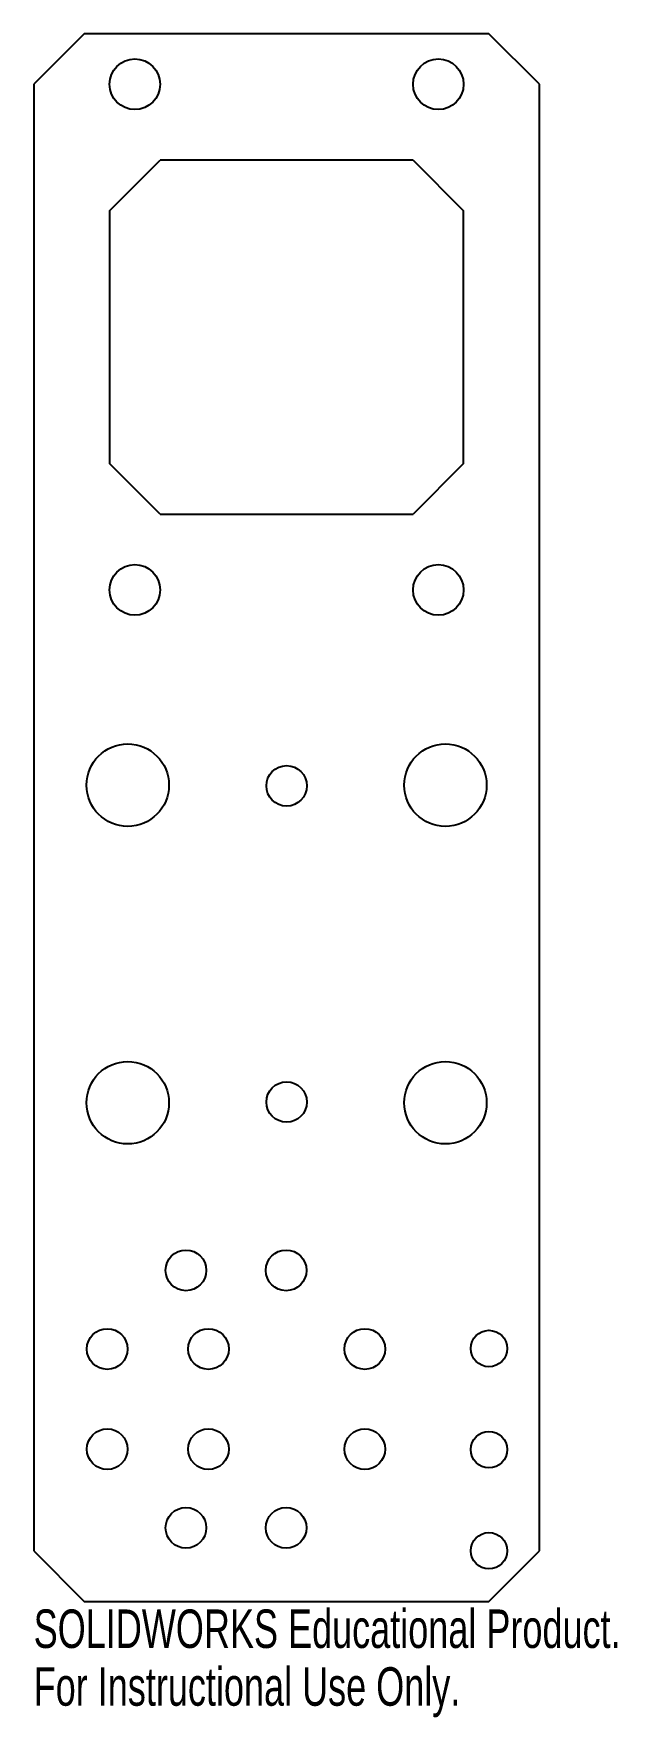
# Model space of a CAD drawing. Header units: inches. Extents: x -1.25 to 1.63, y -3.82 to 4.5.
import ezdxf

# ---------------------------------------------------------------- set-up
doc = ezdxf.new("R2010")
doc.units = ezdxf.units.IN
doc.header["$MEASUREMENT"] = 0
doc.styles.add('SLDTEXTSTYLE0', font='TXT', dxfattribs={"width": 0.7})

msp = doc.modelspace()

# ---------------------------------------------------------------- linework, layer by layer
at = {"color": 7, "linetype": 'Continuous', "lineweight": 25}
for p, q in [((-1, 4.5), (-1.25, 4.25)), ((1, 4.5), (-1, 4.5)), ((1.25, 4.25), (1, 4.5)), ((-1.25, 4.25), (-1.25, -3)), ((1.25, -3), (1.25, 4.25)), ((-0.875, 3.625), (-0.625, 3.875)), ((0.625, 3.875), (-0.625, 3.875)), ((0.625, 3.875), (0.875, 3.625)), ((-0.875, 3.625), (-0.875, 2.375)), ((0.875, 2.375), (0.875, 3.625)), ((-0.625, 2.125), (-0.875, 2.375)), ((0.875, 2.375), (0.625, 2.125)), ((-0.625, 2.125), (0.625, 2.125)), ((-1.25, -3), (-1, -3.25)), ((1, -3.25), (1.25, -3)), ((-1, -3.25), (1, -3.25))]:
    msp.add_line(p, q, dxfattribs=at)
for centre, radius in [((-0.75, 4.25), 0.125), ((0.75, 4.25), 0.125), ((-0.75, 1.75), 0.125), ((0.75, 1.75), 0.125), ((-0.785, 0.785), 0.2037), ((0.785, 0.785), 0.2037), ((0, 0.7815), 0.1), ((-0.785, -0.785), 0.2037), ((0.785, -0.785), 0.2037), ((0, -0.7815), 0.1), ((-0.4975, -1.6136), 0.1005), ((-0.0025, -1.6136), 0.1005), ((-0.8864, -2.0025), 0.1005), ((-0.3864, -2.0025), 0.1005), ((0.3864, -2.0025), 0.1005), ((1, -2), 0.09), ((-0.8864, -2.4975), 0.1005), ((-0.3864, -2.4975), 0.1005), ((0.3864, -2.4975), 0.1005), ((1, -2.5), 0.09), ((-0.4975, -2.8864), 0.1005), ((-0.0025, -2.8864), 0.1005), ((1, -3), 0.09)]:
    msp.add_circle(centre, radius, dxfattribs=at)

# ---------------------------------------------------------------- texts
at = {"color": 7, "linetype": 'Continuous', "char_height": 0.1903, "attachment_point": 1, "style": 'SLDTEXTSTYLE0'}
for s, insert in [('SOLIDWORKS Educational Product.', (-1.25, -3.2901)), ('For Instructional Use Only.', (-1.25, -3.5756))]:
    msp.add_mtext(s, dxfattribs=dict(at, insert=insert))

doc.saveas('drawing.dxf')
